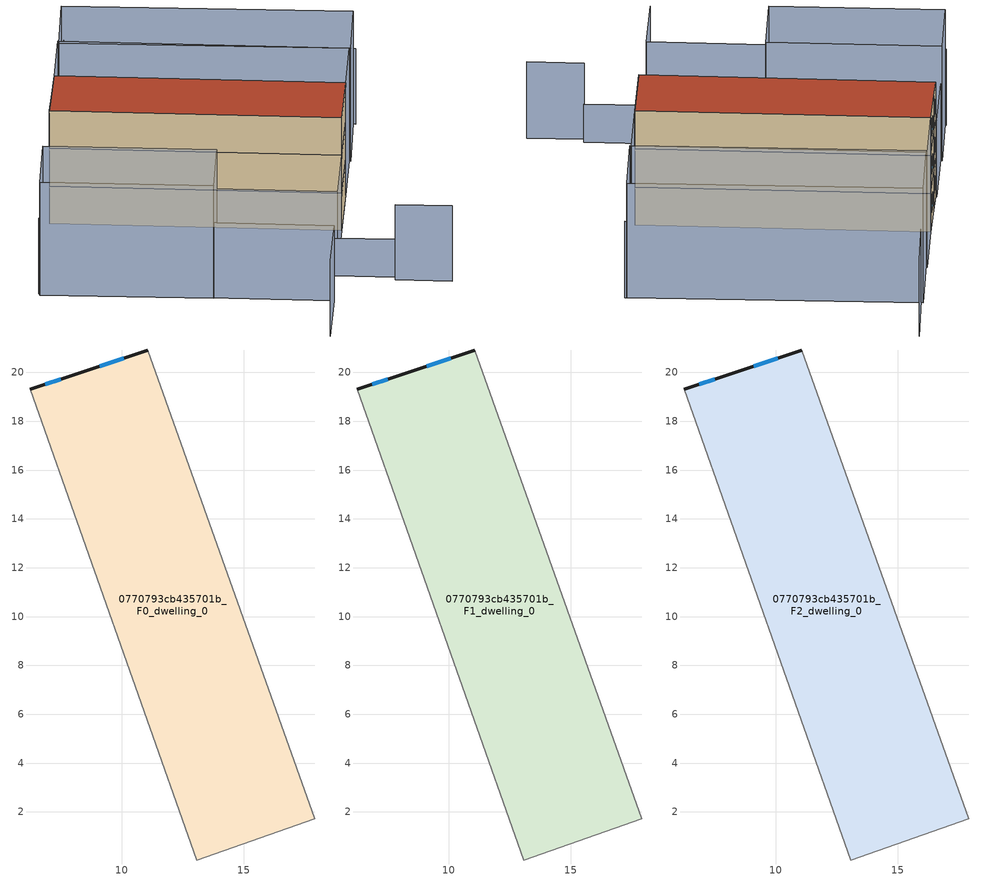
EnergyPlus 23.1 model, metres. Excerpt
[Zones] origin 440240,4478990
0770793cb435701b_F0_dwelling_0
 floor ground (EU_floor_Construction): 11.06,20.92 17.9,1.71 13.08,0.03 6.26,19.3 8.11,19.92 z0
 wall outside (EU_wall_Construction): 11.06,20.92 8.11,19.92 6.26,19.3 z0:3
 wall adiabatic (EU_wall_Construction): 6.26,19.3 13.08,0.03 17.9,1.71 11.06,20.92 z0:3
 window (EU_Window_Construction): 10.09,20.59 9.09,20.25 / 7.5,19.72 6.87,19.51 z0.99:2.01
0770793cb435701b_F1_dwelling_0
 floor to 0770793cb435701b_F0_dwelling_0 (EU_floor_Construction): 11.06,20.92 17.9,1.71 13.08,0.03 6.26,19.3 8.11,19.92 z3
 wall outside (EU_wall_Construction): 11.06,20.92 8.11,19.92 6.26,19.3 z3:6
 wall adiabatic (EU_wall_Construction): 6.26,19.3 13.08,0.03 17.9,1.71 11.06,20.92 z3:6
 window (EU_Window_Construction): 10.09,20.59 9.09,20.25 / 7.5,19.72 6.87,19.51 z3.99:5.01
0770793cb435701b_F2_dwelling_0
 floor to 0770793cb435701b_F1_dwelling_0 (EU_floor_Construction): 11.06,20.92 17.9,1.71 13.08,0.03 6.26,19.3 8.11,19.92 z6
 wall outside (EU_wall_Construction): 11.06,20.92 8.11,19.92 6.26,19.3 z6:9
 wall adiabatic (EU_wall_Construction): 6.26,19.3 13.08,0.03 17.9,1.71 11.06,20.92 z6:9
 window (EU_Window_Construction): 10.09,20.59 9.09,20.25 / 7.5,19.72 6.87,19.51 z6.99:8.01
 roof outside (EU_roof_Construction): 17.9,1.71 11.06,20.92 8.11,19.92 6.26,19.3 13.08,0.03 z9
shading: 7.93,-6.14 9.28,-9.87 / -3.38,16.13 3.49,-3.34 / 3.49,-3.34 -1.3,-5.04 / 27.72,4.98 20.38,24.02 / 20.38,24.02 25.05,25.82 / 6.23,19.39 13.08,0.03 / 13.08,0.03 8.14,-1.71 / 8.14,-1.71 1.3,17.64 / 1.3,17.64 6.23,19.39 z0:6; 6.86,-1.97 8.32,-6.01 z0:3; 0.61,4.58 -3.54,16.01 / -3.54,16.01 1.34,17.78 / 1.34,17.78 5.5,6.35 / 5.5,6.35 0.61,4.58 / 17.9,1.69 11.06,20.92 / 11.06,20.92 15.76,22.59 / 15.76,22.59 22.6,3.36 / 22.6,3.36 17.9,1.69 / 22.63,3.28 15.57,22.44 / 15.57,22.44 20.6,24.29 / 20.6,24.29 27.66,5.13 / 27.66,5.13 22.63,3.28 z0:9
[Building]
EU S2 Campaign: North Axis=0; Terrain=City; Solar Distribution=FullExterior
[Site:Location]
Madrid: Latitude=40.5; Longitude=-3.5; Time Zone=1; Elevation=609
[SizingPeriod:WeatherFileDays]
AnnualSizingPeriod: Begin Month=1; Begin Day of Month=1; End Month=12; End Day of Month=31; Day of Week for Start Day=Monday; Use Weather File Daylight Saving Period=No; Use Weather File Rain and Snow Indicators=No
[MATERIAL]
EU_InternalMass_Material: Roughness=MediumRough; Thickness=0.1; Conductivity=1; Density=1800; Specific Heat=900; Thermal Absorptance=0.9; Solar Absorptance=0.7; Visible Absorptance=0.7
[MATERIAL:NOMASS] Roughness=MediumRough; Thermal Absorptance=0.9; Solar Absorptance=0.7; Visible Absorptance=0.7
Name | Thermal Resistance
EU_wall_NoMass | 0.609216
EU_roof_NoMass | 0.513268
EU_floor_NoMass | 0.568163
[WINDOWMATERIAL:SIMPLEGLAZINGSYSTEM]
EU_Window_SimpleGlazing: UFactor=5.50606; Solar Heat Gain Coefficient=0.85; Visible Transmittance=0.85
[CONSTRUCTION]
EU_wall_Construction: EU_wall_NoMass
EU_roof_Construction: EU_roof_NoMass
EU_floor_Construction: EU_floor_NoMass
EU_Window_Construction: EU_Window_SimpleGlazing
EU_InternalMass_Construction: EU_InternalMass_Material
[ZONE] Type=1; Multiplier=1; Ceiling Height=autocalculate; Floor Area=autocalculate; Part of Total Floor Area=Yes
Name | Volume
0770793cb435701b_F0_dwelling_0 | 311.458
0770793cb435701b_F1_dwelling_0; 0770793cb435701b_F2_dwelling_0 | 311.457
[INTERNALMASS] Construction=EU_InternalMass_Construction; Surface Area=103.819
Name | Zone or ZoneList
0770793cb435701b_F0_dwelling_0_EU_InternalMass | 0770793cb435701b_F0_dwelling_0
0770793cb435701b_F1_dwelling_0_EU_InternalMass | 0770793cb435701b_F1_dwelling_0
0770793cb435701b_F2_dwelling_0_EU_InternalMass | 0770793cb435701b_F2_dwelling_0
[OTHEREQUIPMENT] Fuel Type=Electricity; Design Level Calculation Method=Watts/Area; Power per Zone Floor Area=1; Fraction Latent=0; Fraction Radiant=0; Fraction Lost=0; Carbon Dioxide Generation Rate=0; EndUse Subcategory=EU_Step8_InternalGains
Name | Zone or ZoneList or Space or SpaceList | Schedule
EU_Step8_InternalGain_0770793cb435701b_F0_dwelling_0_f000 | 0770793cb435701b_F0_dwelling_0 | EU_Step8_GainSchedule_0770793cb435701b_F0_dwelling_0_f000
EU_Step8_InternalGain_0770793cb435701b_F1_dwelling_0_f000 | 0770793cb435701b_F1_dwelling_0 | EU_Step8_GainSchedule_0770793cb435701b_F1_dwelling_0_f000
EU_Step8_InternalGain_0770793cb435701b_F2_dwelling_0_f000 | 0770793cb435701b_F2_dwelling_0 | EU_Step8_GainSchedule_0770793cb435701b_F2_dwelling_0_f000
[ZONEVENTILATION:DESIGNFLOWRATE] Schedule=EU_AlwaysOn; Design Flow Rate Calculation Method=AirChanges/Hour; Air Changes per Hour=0.752966; Ventilation Type=Natural; Fan Pressure Rise=0; Fan Total Efficiency=1; Constant Term Coefficient=1; Temperature Term Coefficient=0; Velocity Term Coefficient=0; Velocity Squared Term Coefficient=0; Minimum Indoor Temperature=-100; Maximum Indoor Temperature=100; Delta Temperature=-100; Minimum Outdoor Temperature=-100; Maximum Outdoor Temperature=100; Maximum Wind Speed=40
Name | Zone or ZoneList or Space or SpaceList
EU_ConstantAir_0770793cb435701b_F0_dwelling_0 | 0770793cb435701b_F0_dwelling_0
EU_ConstantAir_0770793cb435701b_F1_dwelling_0 | 0770793cb435701b_F1_dwelling_0
EU_ConstantAir_0770793cb435701b_F2_dwelling_0 | 0770793cb435701b_F2_dwelling_0
[HVACTEMPLATE:THERMOSTAT] Constant Heating Setpoint=20; Constant Cooling Setpoint=50
EU_HeatOnly_0770793cb435701b_F0_dwelling_0; EU_HeatOnly_0770793cb435701b_F1_dwelling_0; EU_HeatOnly_0770793cb435701b_F2_dwelling_0
[HVACTEMPLATE:ZONE:IDEALLOADSAIRSYSTEM] System Availability Schedule=EU_AlwaysOn; Maximum Heating Supply Air Temperature=50; Minimum Cooling Supply Air Temperature=13; Maximum Heating Supply Air Humidity Ratio=0.0156; Minimum Cooling Supply Air Humidity Ratio=0.0077; Heating Limit=NoLimit; Cooling Limit=NoLimit; Heating Availability Schedule=EU_AlwaysOn; Cooling Availability Schedule=EU_CoolingOff; Dehumidification Control Type=ConstantSensibleHeatRatio; Cooling Sensible Heat Ratio=0.7; Dehumidification Setpoint=60; Humidification Control Type=None; Humidification Setpoint=30; Outdoor Air Method=None; Outdoor Air Flow Rate per Person=0.00944; Outdoor Air Flow Rate per Zone Floor Area=0; Outdoor Air Flow Rate per Zone=0; Demand Controlled Ventilation Type=None; Outdoor Air Economizer Type=NoEconomizer; Heat Recovery Type=None; Sensible Heat Recovery Effectiveness=0.7; Latent Heat Recovery Effectiveness=0.65
Name | Template Thermostat
0770793cb435701b_F0_dwelling_0 | EU_HeatOnly_0770793cb435701b_F0_dwelling_0
0770793cb435701b_F1_dwelling_0 | EU_HeatOnly_0770793cb435701b_F1_dwelling_0
0770793cb435701b_F2_dwelling_0 | EU_HeatOnly_0770793cb435701b_F2_dwelling_0
[SIZING:ZONE] Zone Cooling Design Supply Air Temperature Input Method=SupplyAirTemperature; Zone Cooling Design Supply Air Temperature=13; Zone Heating Design Supply Air Temperature Input Method=SupplyAirTemperature; Zone Heating Design Supply Air Temperature=50; Zone Cooling Design Supply Air Humidity Ratio=0.008; Zone Heating Design Supply Air Humidity Ratio=0.008; Cooling Design Air Flow Method=DesignDay; Cooling Design Air Flow Rate=0; Cooling Minimum Air Flow per Zone Floor Area=0.000762; Cooling Minimum Air Flow=0; Cooling Minimum Air Flow Fraction=0.2; Heating Design Air Flow Method=DesignDay; Heating Design Air Flow Rate=0; Heating Maximum Air Flow per Zone Floor Area=0.002032; Heating Maximum Air Flow=0.141576; Heating Maximum Air Flow Fraction=0.3; Account for Dedicated Outdoor Air System=No; Dedicated Outdoor Air System Control Strategy=NeutralSupplyAir; Dedicated Outdoor Air Low Setpoint Temperature for Design=autosize; Dedicated Outdoor Air High Setpoint Temperature for Design=autosize; Zone Load Sizing Method=Sensible Load Only No Latent Load; Zone Latent Cooling Design Supply Air Humidity Ratio Input Method=HumidityRatioDifference; Zone Cooling Design Supply Air Humidity Ratio Difference=0.005; Zone Latent Heating Design Supply Air Humidity Ratio Input Method=HumidityRatioDifference; Zone Humidification Design Supply Air Humidity Ratio Difference=0.005
0770793cb435701b_F0_dwelling_0; 0770793cb435701b_F1_dwelling_0; 0770793cb435701b_F2_dwelling_0
[SCHEDULE:CONSTANT]
Name | Hourly Value
EU_AlwaysOn | 1
EU_CoolingOff | 0
[SCHEDULE:FILE] Column Number=1; Rows to Skip at Top=0; Number of Hours of Data=8760; Column Separator=Comma; Interpolate to Timestep=No; Minutes per Item=60; Adjust Schedule for Daylight Savings=Yes
Name | File
EU_Step8_GainSchedule_0770793cb435701b_F0_dwelling_0_f000 | ../../schedules/0770793cb435701b/0770793cb435701b_F0_dwelling_0_f000_gain.csv
EU_Step8_GainSchedule_0770793cb435701b_F1_dwelling_0_f000 | ../../schedules/0770793cb435701b/0770793cb435701b_F1_dwelling_0_f000_gain.csv
EU_Step8_GainSchedule_0770793cb435701b_F2_dwelling_0_f000 | ../../schedules/0770793cb435701b/0770793cb435701b_F2_dwelling_0_f000_gain.csv
